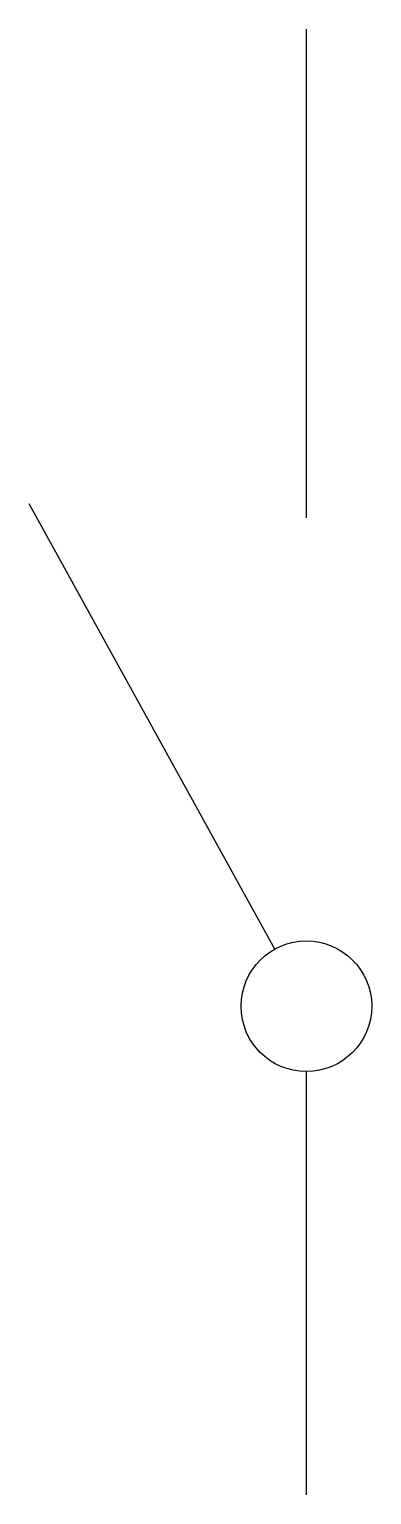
# Model space of a CAD drawing. Header units: millimetres. Extents: x 4.7 to 8.2, y 0 to 15.
import ezdxf

# ---------------------------------------------------------------- set-up
doc = ezdxf.new("R2010")
doc.units = ezdxf.units.MM
doc.layers.get('0').update_dxf_attribs({"lineweight": 25, "true_color": 0xffffff})

msp = doc.modelspace()

# ---------------------------------------------------------------- linework, layer by layer
for p, q in [((7.5, 10), (7.5, 15)), ((7.177, 5.585), (4.662, 10.144)), ((7.5, 0), (7.5, 4.331))]:
    msp.add_line(p, q)
msp.add_circle((7.5, 5), 0.669)

doc.saveas('drawing.dxf')
